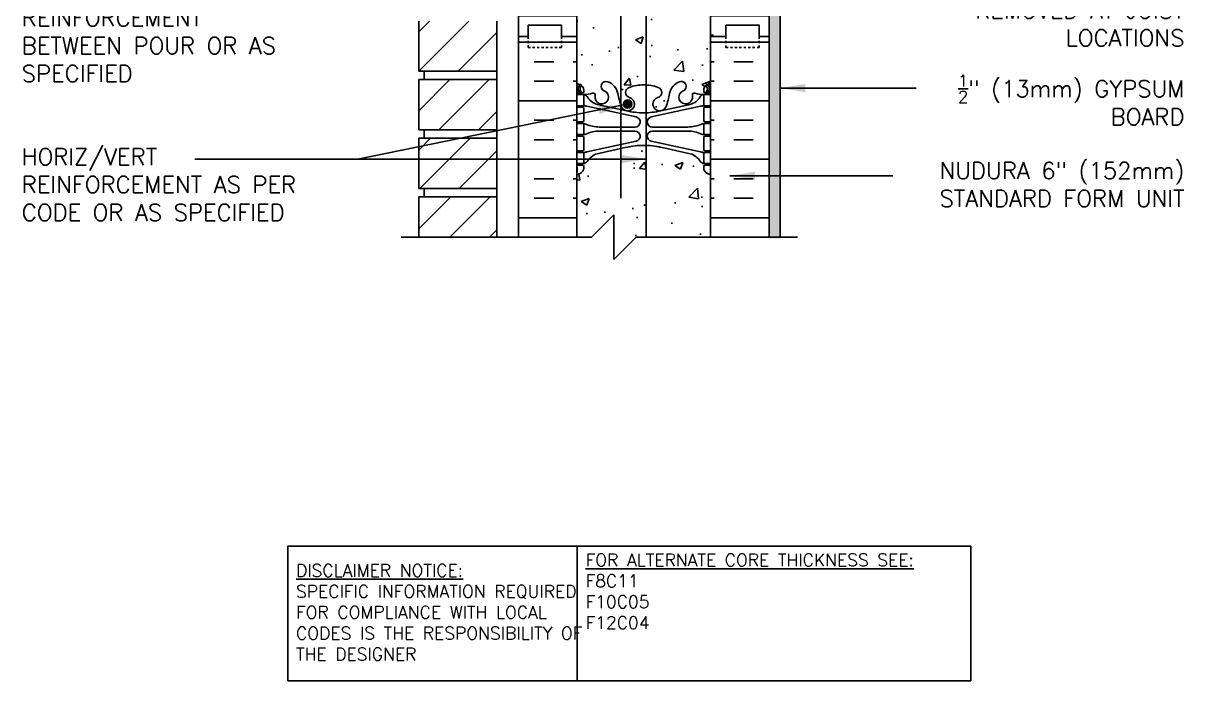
# Model space of a CAD drawing. Header units: inches. Extents: x 85 to 175, y 207.7 to 280.6.
# Drawn here: x 85.1 to 137.1, y 207.7 to 237.2 of the extents above; entities that cross this region are included whole.
import ezdxf

# ---------------------------------------------------------------- set-up
doc = ezdxf.new("R2010")
doc.units = ezdxf.units.IN
doc.header["$LTSCALE"] = 0.5
doc.header["$MEASUREMENT"] = 0
doc.linetypes.add('DASHED2', pattern=[0.375, 0.25, -0.125])
for name, color, linetype in [('HATCH', 12, 'Continuous'), ('line25', 2, 'Continuous'), ('LINE3', 3, 'Continuous'), ('LINE50', 5, 'Continuous'), ('LINE9', 9, 'Continuous'), ('TEXT', 4, 'Continuous'), ('Web_Edge', 9, 'Continuous')]:
    doc.layers.add(name, color=color, linetype=linetype)
doc.styles.add('DIM', font='romans.shx', dxfattribs={"width": 0.7})
doc.styles.add('ROMANS', font='romans.shx', dxfattribs={"height": 1.125})
doc.styles.get("Standard").update_dxf_attribs({"font": 'romans.shx', "height": 1.125})
doc.dimstyles.new('ext_12', dxfattribs={"dimscale": 12, "dimtxt": 0.09375, "dimasz": 0.09375, "dimexe": 0.09375, "dimexo": 0.0625, "dimgap": 0.0625, "dimtad": 1, "dimdec": 1, "dimzin": 3, "dimdsep": 46, "dimlunit": 4, "dimtxsty": 'DIM', "dimcen": 0.09, "dimdle": 0.09375, "dimclrt": 4, "dimadec": 0, "dimazin": 0, "dimtfac": 1, "dimtdec": 1, "dimtmove": 2, "dimatfit": 3, "dimfxl": 1, "dimfrac": 2, "dimtolj": 1, "dimtzin": 0, "dimarcsym": 0})

msp = doc.modelspace()

# ---------------------------------------------------------------- hatches: boundary and pattern name
at = {"layer": 'HATCH'}
h = msp.add_hatch(dxfattribs=at)
h.set_pattern_fill('ANSI31', color=256, scale=10, style=0)
h.set_pattern_definition([(45, (104.1332, 266.4127), (-0.883883, 0.883883), [])])
h.paths.add_polyline_path([(106.296, 266.78), (102.796, 266.78), (102.796, 266.085), (106.296, 266.085)])
h.paths.add_polyline_path([(106.296, 269.405), (102.796, 269.405), (102.796, 267.155), (106.296, 267.155)])
h.paths.add_polyline_path([(106.296, 272.03), (102.796, 272.03), (102.796, 269.78), (106.296, 269.78)])
h.paths.add_polyline_path([(106.296, 274.655), (102.796, 274.655), (102.796, 272.405), (106.296, 272.405)])
h.paths.add_polyline_path([(106.296, 277.28), (102.796, 277.28), (102.796, 275.03), (106.296, 275.03)])
h.paths.add_polyline_path([(106.299, 245.148), (102.796, 245.148), (102.796, 242.898), (106.299, 242.898)])
h.paths.add_polyline_path([(106.3, 247.773), (102.796, 247.773), (102.796, 245.523), (106.299, 245.523)])
h.paths.add_polyline_path([(106.3, 250.398), (102.796, 250.398), (102.796, 248.148), (106.3, 248.148)])
h.paths.add_polyline_path([(106.301, 253.023), (102.796, 253.023), (102.796, 250.773), (106.3, 250.773)])
h.paths.add_polyline_path([(106.3, 255.648), (102.796, 255.648), (102.796, 253.398), (106.301, 253.398)])
h.paths.add_polyline_path([(106.299, 258.273), (102.796, 258.273), (102.796, 256.023), (106.3, 256.023)])
h.paths.add_polyline_path([(106.298, 260.898), (102.796, 260.898), (102.796, 258.648), (106.299, 258.648)])
h.paths.add_polyline_path([(106.297, 263.585), (102.796, 263.585), (102.796, 261.273), (106.298, 261.273)])
h.paths.add_polyline_path([(106.296, 229.398), (102.796, 229.398), (102.796, 227.588), (106.296, 227.588)])
h.paths.add_polyline_path([(106.297, 232.023), (102.796, 232.023), (102.796, 229.773), (106.296, 229.773)])
h.paths.add_polyline_path([(106.297, 234.648), (102.796, 234.648), (102.796, 232.398), (106.297, 232.398)])
h.paths.add_polyline_path([(106.298, 237.273), (104.258, 237.273), (102.796, 237.273), (102.796, 235.023), (106.297, 235.023)])
h.paths.add_polyline_path([(106.298, 239.898), (102.796, 239.898), (102.796, 237.648), (106.298, 237.648)])
h.paths.add_polyline_path([(106.299, 242.523), (102.796, 242.523), (102.796, 240.273), (106.298, 240.273)])
h = msp.add_hatch(dxfattribs=at)
h.set_pattern_fill('AR-CONC', color=256, scale=0.5)
h.set_pattern_definition([(50, (0, 0), (3.5863, -0.31376), [0.375, -4.125]), (355, (0, 0), (-0.693757, 3.76096), [0.3, -3.3]), (100.4514, (0.299, -0.026), (2.892544, 3.4472), [0.3187, -3.50571]), (46.1842, (0, 1), (5.336207, -0.827596), [0.5625, -6.1875]), (96.6356, (0.4447, 0.931), (4.67331, 4.87059), [0.47805, -5.25857]), (351.1842, (0, 1), (4.67331, 4.87059), [0.45, -4.95]), (21, (0.5, 0.75), (2.984535, -2.013094), [0.375, -4.125]), (326, (0.5, 0.75), (1.216577, 3.62575), [0.3, -3.3]), (71.4514, (0.7487, 0.5822), (4.20111, 1.612656), [0.3187, -3.50571]), (37.5, (0, 0), (0.060799, 1.664469), [0, -3.26, 0, -3.35, 0, -3.3125]), (7.5, (0, 0), (1.315348, 1.972059), [0, -1.91, 0, -3.185, 0, -1.2625]), (327.5, (-1.115, 0), (2.669112, -0.1127744), [0, -1.25, 0, -3.9, 0, -5.175]), (317.5, (-1.615, 0), (2.91593, 0.500525), [0, -1.625, 0, -2.59, 0, -3.675])])
h.paths.add_polyline_path([(115.894, 230.366, 0.082415), (115.75, 230.445, -0.317837), (115.584, 230.681), (115.584, 230.748, -0.414214), (115.646, 230.811), (115.694, 230.811), (115.694, 230.881), (115.589, 230.881, -0.188973), (115.433, 230.976, 0.196323), (114.984, 231.322), (113.662, 231.613, 0.057795), (112.894, 231.702, 0.057795), (112.126, 231.613), (110.804, 231.322, 0.196323), (110.355, 230.976, -0.188973), (110.199, 230.881), (110.094, 230.881), (110.094, 230.811), (110.141, 230.811, -0.414214), (110.204, 230.748), (110.204, 230.681, -0.317837), (110.037, 230.445, 0.082415), (109.894, 230.366), (109.894, 227.588), (110.55, 227.588), (111.55, 228.588), (111.55, 227.588), (111.55, 226.588), (112.55, 227.588), (115.894, 227.588)])
h.paths.add_polyline_path([(115.894, 236.585), (115.894, 238.674, 0.064398), (115.784, 238.74), (115.694, 238.74), (115.694, 238.781, -0.249069), (115.584, 238.989), (115.584, 239.056, -0.414214), (115.646, 239.119), (115.694, 239.119), (115.694, 239.189), (115.589, 239.189, 0.10046), (115.195, 239.131, -0.601435), (115.075, 239.236, 2.182095), (114.665, 239.023, -1), (114.502, 238.615, -0.24438), (114.054, 239.136, 0.053157), (113.888, 239.75, 1.553132), (113.529, 239.325, -0.735593), (113.542, 238.867, -0.082755), (112.894, 238.759, -0.082755), (112.245, 238.867, -0.735593), (112.258, 239.325, 1.553132), (111.9, 239.75, 0.053157), (111.734, 239.136, -0.24438), (111.285, 238.615, -1), (111.122, 239.023, 2.182095), (110.712, 239.236, -0.601435), (110.592, 239.131, 0.10046), (110.199, 239.189), (110.094, 239.189), (110.094, 239.119), (110.141, 239.119, -0.414214), (110.204, 239.056), (110.204, 238.989, -0.249069), (110.094, 238.781), (110.094, 238.74), (110.004, 238.74, 0.064398), (109.894, 238.674), (109.894, 236.585), (109.894, 234.496, 0.064398), (110.004, 234.43), (110.094, 234.43), (110.094, 234.388, -0.249069), (110.204, 234.181), (110.204, 234.113, -0.414214), (110.141, 234.051), (110.094, 234.051), (110.094, 233.981), (110.199, 233.981, 0.10046), (110.592, 234.038, -0.601435), (110.712, 233.933, 2.182095), (111.122, 234.146, -1), (111.285, 234.555, -0.24438), (111.734, 234.034, 0.053157), (111.9, 233.42, 1.553132), (112.258, 233.844, -0.735593), (112.245, 234.302, -0.082755), (112.894, 234.41, -0.082755), (113.542, 234.302, -0.735593), (113.529, 233.844, 1.553132), (113.888, 233.42, 0.053157), (114.054, 234.034, -0.24438), (114.502, 234.555, -1), (114.665, 234.146, 2.182095), (115.075, 233.933, -0.601435), (115.195, 234.038, 0.10046), (115.589, 233.981), (115.694, 233.981), (115.694, 234.051), (115.646, 234.051, -0.414214), (115.584, 234.113), (115.584, 234.181, -0.249069), (115.694, 234.388), (115.694, 234.43), (115.784, 234.43, 0.064398), (115.894, 234.496)])
h.paths.add_polyline_path([(115.75, 242.724, 0.082415), (115.894, 242.803), (115.894, 248.366, 0.082415), (115.75, 248.445, -0.317837), (115.584, 248.681), (115.584, 248.748, -0.414214), (115.646, 248.811), (115.694, 248.811), (115.694, 248.881), (115.589, 248.881, -0.188973), (115.433, 248.976, 0.196323), (114.984, 249.322), (113.662, 249.613, 0.039111), (113.144, 249.692), (113.144, 246.033), (113.422, 246.033), (113.422, 245.806), (113.163, 245.806), (112.894, 245.806), (112.365, 245.806), (112.365, 246.033), (112.644, 246.033), (112.644, 249.692, 0.039111), (112.126, 249.613), (110.804, 249.322, 0.196323), (110.355, 248.976, -0.188973), (110.199, 248.881), (110.094, 248.881), (110.094, 248.811), (110.141, 248.811, -0.414214), (110.204, 248.748), (110.204, 248.681, -0.317837), (110.037, 248.445, 0.082415), (109.894, 248.366), (109.894, 242.803, 0.082415), (110.037, 242.724, -0.317837), (110.204, 242.489), (110.204, 242.421, -0.414214), (110.141, 242.359), (110.094, 242.359), (110.094, 242.289), (110.199, 242.289, -0.188973), (110.355, 242.194, 0.196323), (110.804, 241.848), (112.126, 241.557, 0.057795), (112.894, 241.468, 0.057795), (113.662, 241.557), (114.984, 241.848, 0.196323), (115.433, 242.194, -0.188973), (115.589, 242.289), (115.694, 242.289), (115.694, 242.359), (115.646, 242.359, -0.414214), (115.584, 242.421), (115.584, 242.489, -0.317837)])
h.paths.add_polyline_path([(115.894, 256.674, 0.064398), (115.784, 256.74), (115.694, 256.74), (115.694, 256.781, -0.249069), (115.584, 256.989), (115.584, 257.056, -0.414214), (115.646, 257.119), (115.694, 257.119), (115.694, 257.189), (115.589, 257.189, 0.10046), (115.195, 257.131, -0.601435), (115.075, 257.236, 2.182095), (114.665, 257.023, -1), (114.502, 256.615, -0.24438), (114.054, 257.136, 0.053157), (113.888, 257.75, 1.553132), (113.529, 257.325, -0.735593), (113.542, 256.867, -0.082755), (112.894, 256.759, -0.082755), (112.245, 256.867, -0.735593), (112.258, 257.325, 1.553132), (111.9, 257.75, 0.053157), (111.734, 257.136, -0.24438), (111.285, 256.615, -1), (111.122, 257.023, 2.182095), (110.712, 257.236, -0.601435), (110.592, 257.131, 0.10046), (110.199, 257.189), (110.094, 257.189), (110.094, 257.119), (110.141, 257.119, -0.414214), (110.204, 257.056), (110.204, 256.989, -0.249069), (110.094, 256.781), (110.094, 256.74), (110.004, 256.74, 0.064398), (109.894, 256.674), (109.894, 254.585), (109.894, 252.374, 0.035064), (109.968, 252.336, -0.068878), (110.004, 252.394, -1.01992), (110.074, 252.337, 0.373015), (110.079, 252.128, -1), (110.013, 252.067, -0.121969), (109.955, 252.172, -0.434164), (109.936, 252.151), (109.894, 252.151), (109.894, 251.411), (110.141, 251.411, -0.414214), (110.204, 251.348), (110.204, 250.813, -0.414214), (110.141, 250.751), (110.094, 250.751), (110.094, 250.681), (110.199, 250.681), (110.199, 250.181), (110.094, 250.181), (110.094, 250.111), (110.141, 250.111, -0.414214), (110.204, 250.048), (110.204, 249.513, -0.414214), (110.141, 249.451), (110.094, 249.451), (110.094, 249.381), (110.199, 249.381, 0.036537), (110.343, 249.405), (112.273, 249.825), (110.259, 249.825), (110.259, 250.085), (112.119, 250.085), (112.119, 252.537), (111.088, 252.537, -0.238221), (111.285, 252.555, -0.014555), (111.325, 252.537), (112.119, 252.537), (112.119, 252.585), (115.894, 252.585)])
h.paths.add_polyline_path([(110.004, 252.43), (110.094, 252.43), (110.094, 252.388, 0.063723), (110.037, 252.417, -0.017922)], flags=16)
h.paths.add_polyline_path([(110.199, 251.981), (110.199, 251.481), (109.899, 251.481), (109.899, 251.981)], flags=16)
h.paths.add_polyline_path([(115.894, 263.585), (112.157, 263.585), (111.157, 264.585), (111.157, 262.585), (110.157, 263.585), (109.894, 263.585), (109.894, 260.803, 0.082415), (110.037, 260.724, -0.317837), (110.204, 260.489), (110.204, 260.421, -0.414214), (110.141, 260.359), (110.094, 260.359), (110.094, 260.289), (110.199, 260.289, -0.188973), (110.355, 260.194, 0.196323), (110.804, 259.848), (112.126, 259.557, 0.057795), (112.894, 259.468, 0.057795), (113.662, 259.557), (114.984, 259.848, 0.196323), (115.433, 260.194, -0.188973), (115.589, 260.289), (115.694, 260.289), (115.694, 260.359), (115.646, 260.359, -0.414214), (115.584, 260.421), (115.584, 260.489, -0.317837), (115.75, 260.724, 0.082415), (115.894, 260.803)])
h.paths.add_polyline_path([(115.894, 269.234, 0.082415), (115.75, 269.313, -0.317837), (115.584, 269.549), (115.584, 269.616, -0.414214), (115.646, 269.679), (115.694, 269.679), (115.694, 269.749), (115.589, 269.749, -0.188973), (115.433, 269.844, 0.196323), (114.984, 270.19), (113.662, 270.481, 0.057795), (112.894, 270.57, 0.057795), (112.126, 270.481), (110.804, 270.19, 0.196323), (110.355, 269.844, -0.188973), (110.199, 269.749), (110.094, 269.749), (110.094, 269.679), (110.141, 269.679, -0.414214), (110.204, 269.616), (110.204, 269.549, -0.317837), (110.037, 269.313, 0.082415), (109.894, 269.234), (109.894, 266.085), (110.157, 266.085), (111.157, 265.085), (111.157, 267.085), (112.157, 266.085), (115.894, 266.085)])
h.paths.add_polyline_path([(114.502, 273.423, -1), (114.665, 273.014, 2.182095), (115.075, 272.801, -0.601435), (115.195, 272.906, 0.10046), (115.589, 272.849), (115.694, 272.849), (115.694, 272.919), (115.646, 272.919, -0.414214), (115.584, 272.981), (115.584, 273.049, -0.249069), (115.694, 273.256), (115.694, 273.298), (115.784, 273.298, 0.064398), (115.894, 273.364), (115.894, 274.068, 0.336749), (115.232, 273.963, 0.520567), (114.845, 273.963, 0.520567), (114.345, 273.963, 0.520567), (113.499, 273.963, 0.520567), (113.216, 273.963, 0.520567), (112.322, 273.963, 0.520567), (111.582, 273.963, 0.520567), (110.889, 273.963, 0.520567), (110.669, 273.963, 0.321585), (109.894, 273.988), (109.894, 273.364, 0.064398), (110.004, 273.298), (110.094, 273.298), (110.094, 273.256, -0.249069), (110.204, 273.049), (110.204, 272.981, -0.414214), (110.141, 272.919), (110.094, 272.919), (110.094, 272.849), (110.199, 272.849, 0.10046), (110.592, 272.906, -0.601435), (110.712, 272.801, 2.182095), (111.122, 273.014, -1), (111.285, 273.423, -0.24438), (111.734, 272.902, 0.053157), (111.9, 272.288, 1.553132), (112.258, 272.712, -0.735593), (112.245, 273.17, -0.082755), (112.894, 273.278, -0.082755), (113.542, 273.17, -0.735593), (113.529, 272.712, 1.553132), (113.888, 272.288, 0.053157), (114.054, 272.902, -0.24438)])
h = msp.add_hatch(dxfattribs=at)
h.set_pattern_fill('INSUL', color=256, scale=7, style=0)
h.set_pattern_definition([(0, (116.9014, 253.266), (0, 2.625), []), (0, (116.9014, 254.141), (0, 2.625), [0.875, -0.875]), (0, (116.9014, 255.016), (0, 2.625), [0.875, -0.875])])
h.paths.add_polyline_path([(118.519, 254.585), (118.081, 254.585), (118.081, 254.085), (116.581, 254.085), (116.581, 254.585), (115.894, 254.585), (115.894, 252.585), (118.519, 252.585)])
h.paths.add_polyline_path([(118.519, 250.835), (115.894, 250.835), (115.894, 248.674, -0.268005), (115.884, 248.691), (115.884, 248.505), (115.884, 248.505, 0.267556), (115.894, 248.488), (115.894, 242.647, -0.268005), (115.884, 242.665), (115.884, 242.479), (115.884, 242.479, 0.267096), (115.894, 242.461), (115.894, 236.585), (116.581, 236.585), (116.581, 237.085), (118.081, 237.085), (118.081, 236.585), (118.519, 236.585)])
h.paths.add_polyline_path([(107.269, 236.585), (107.706, 236.585), (107.706, 237.085), (109.206, 237.085), (109.206, 236.585), (109.894, 236.585), (109.894, 254.585), (109.206, 254.585), (109.206, 255.085), (107.706, 255.085), (107.706, 254.585), (107.269, 254.585)])
h = msp.add_hatch(dxfattribs=at)
h.set_pattern_fill('AR-SAND', color=256, scale=0.25, style=0)
h.set_pattern_definition([(37.5, (-56.48685, -11.86526), (-0.01574834, 0.48170594), [0, -0.38, 0, -0.425, 0, -0.40625]), (7.5, (-56.48685, -11.86526), (0.4424442, 0.7055365), [0, -0.205, 0, -0.3425, 0, -0.13125]), (327.5, (-56.79435, -11.86526), (0.77853547, 0.00141476), [0, -0.125, 0, -0.45, 0, -0.5875]), (317.5, (-56.79435, -11.86526), (0.7515317, 0.2194189), [0, -0.0625, 0, -0.295, 0, -0.3375])])
h.paths.add_polyline_path([(119.019, 249.825), (118.519, 249.825), (118.519, 236.526), (118.519, 227.526), (119.019, 227.526)])
h = msp.add_hatch(dxfattribs=at)
h.set_pattern_fill('INSUL', color=256, scale=7, style=0)
h.set_pattern_definition([(0, (-2816.268, -178.4247), (0, 2.625), []), (0, (-2816.268, -177.5497), (0, 2.625), [0.875, -0.875]), (0, (-2816.268, -176.6747), (0, 2.625), [0.875, -0.875])])
h.paths.add_polyline_path([(107.269, 227.588), (109.894, 227.588), (109.894, 236.585), (109.206, 236.585), (109.206, 237.085), (107.706, 237.085), (107.706, 236.585), (107.269, 236.585)])
h = msp.add_hatch(dxfattribs=at)
h.set_pattern_fill('INSUL', color=256, scale=7, style=0)
h.set_pattern_definition([(180, (3042.0552, -178.4247), (0, 2.625), []), (180, (3042.0552, -177.5497), (0, 2.625), [0.875, -0.875]), (180, (3042.0552, -176.6747), (0, 2.625), [0.875, -0.875])])
h.paths.add_polyline_path([(115.894, 227.588), (118.519, 227.588), (118.519, 236.585), (118.081, 236.585), (118.081, 237.085), (116.581, 237.085), (116.581, 236.585), (115.894, 236.585)])
at = {"layer": 'LINE3'}
h = msp.add_hatch(color=256, dxfattribs=at)
h.paths.add_polyline_path([(112.36, 233.585, 0.831395), (111.991, 233.585)])
h.paths.add_polyline_path([(112.363, 233.551, 0.045935), (112.36, 233.585), (111.991, 233.585, 0.045935), (111.988, 233.551, 1)])

# ---------------------------------------------------------------- linework, layer by layer
at = {"layer": 'line25'}
for p, q in [((109.894, 254.585), (109.894, 236.585)), ((115.894, 252.585), (115.894, 236.585)), ((102.796, 235.023), (102.796, 237.273)), ((106.298, 237.273), (106.296, 227.588)), ((109.894, 236.585), (109.894, 227.588)), ((115.894, 236.585), (115.894, 227.588)), ((102.796, 235.023), (106.297, 235.023)), ((103.046, 234.648), (103.046, 235.023)), ((103.046, 234.648), (103.046, 235.023)), ((102.796, 232.398), (102.796, 234.648)), ((102.796, 234.648), (106.297, 234.648)), ((102.796, 232.398), (106.297, 232.398)), ((103.046, 232.023), (103.046, 232.398)), ((103.046, 232.023), (103.046, 232.398)), ((102.796, 229.773), (102.796, 232.023)), ((102.796, 232.023), (106.297, 232.023)), ((102.796, 229.773), (106.296, 229.773)), ((103.046, 229.398), (103.046, 229.773)), ((103.046, 229.398), (103.046, 229.773)), ((102.796, 227.588), (102.796, 229.398)), ((102.796, 229.398), (106.296, 229.398))]:
    msp.add_line(p, q, dxfattribs=at)
at = {"layer": 'LINE3'}
for p, q in [((111.871, 249.825), (111.871, 229.338)), ((113.01, 245.806), (113.01, 227.588))]:
    msp.add_line(p, q, dxfattribs=at)
msp.add_circle((112.175, 233.551), 0.188, dxfattribs=at)
at = {"layer": 'LINE50'}
for p, q in [((107.269, 236.585), (107.269, 254.585)), ((118.519, 236.526), (118.519, 252.585)), ((107.269, 227.588), (107.269, 236.585)), ((118.519, 227.588), (118.519, 236.585))]:
    msp.add_line(p, q, dxfattribs=at)
at = {"layer": 'LINE50', "color": 9}
msp.add_line((119.019, 227.588), (119.019, 252.585), dxfattribs=at)
at = {"layer": 'LINE50'}
for points in [[(109.894, 236.585), (109.206, 236.585), (109.206, 237.085), (107.706, 237.085), (107.706, 236.585), (107.269, 236.585)], [(107.269, 236.585), (107.706, 236.585), (107.706, 237.085), (109.206, 237.085), (109.206, 236.585), (109.894, 236.585)], [(115.894, 236.585), (116.581, 236.585), (116.581, 237.085), (118.081, 237.085), (118.081, 236.585), (118.519, 236.585)], [(118.519, 236.585), (118.081, 236.585), (118.081, 237.085), (116.581, 237.085), (116.581, 236.585), (115.894, 236.585)]]:
    msp.add_lwpolyline(points, dxfattribs=at)
at = {"layer": 'LINE9'}
for p, q in [((111.55, 228.588), (110.55, 227.588)), ((111.55, 227.588), (111.55, 228.588)), ((102.011, 227.588), (110.55, 227.588)), ((111.55, 227.588), (111.55, 226.588)), ((111.55, 226.588), (112.55, 227.588)), ((112.55, 227.588), (119.796, 227.588))]:
    msp.add_line(p, q, dxfattribs=at)
at = {"layer": 'LINE9', "linetype": 'DASHED2', "ltscale": 0.15}
for points in [[(109.206, 236.585), (109.206, 236.585), (109.206, 236.085), (107.706, 236.085), (107.706, 236.585), (107.706, 236.585)], [(109.206, 236.585), (109.206, 236.585), (109.206, 236.085), (107.706, 236.085), (107.706, 236.585), (107.706, 236.585)], [(116.581, 236.585), (116.581, 236.585), (116.581, 236.085), (118.081, 236.085), (118.081, 236.585), (118.081, 236.585)], [(116.581, 236.585), (116.581, 236.585), (116.581, 236.085), (118.081, 236.085), (118.081, 236.585), (118.081, 236.585)]]:
    msp.add_lwpolyline(points, dxfattribs=at)
at = {"layer": 'TEXT'}
msp.add_lwpolyline([(96.926, 213.725), (109.909, 213.725), (109.909, 207.686), (96.926, 207.686)], close=True, dxfattribs=at)
msp.add_lwpolyline([(109.909, 213.725), (127.57, 213.725), (127.57, 207.686), (109.909, 207.686)], dxfattribs=at)
at = {"layer": 'Web_Edge'}
for p, q in [((110.004, 234.43), (110.094, 234.43)), ((110.094, 234.43), (110.094, 234.388)), ((115.784, 234.43), (115.694, 234.43)), ((115.694, 234.43), (115.694, 234.388)), ((109.894, 234.151), (109.936, 234.151)), ((109.894, 234.051), (110.141, 234.051)), ((110.004, 234.051), (110.004, 233.981)), ((110.094, 234.051), (110.094, 233.981)), ((110.204, 234.181), (110.204, 234.113)), ((115.584, 234.181), (115.584, 234.113)), ((115.894, 234.051), (115.646, 234.051)), ((115.694, 234.051), (115.694, 233.981)), ((115.784, 234.051), (115.784, 233.981)), ((115.894, 234.151), (115.852, 234.151)), ((109.894, 233.411), (110.141, 233.411)), ((110.004, 233.481), (110.004, 233.411)), ((110.094, 233.481), (110.094, 233.411)), ((110.204, 233.348), (110.204, 232.813)), ((110.343, 233.457), (112.554, 232.976)), ((110.804, 233.54), (112.126, 233.249)), ((115.445, 233.457), (113.233, 232.976)), ((114.984, 233.54), (113.662, 233.249)), ((115.584, 233.348), (115.584, 232.813)), ((115.894, 233.411), (115.646, 233.411)), ((115.694, 233.481), (115.694, 233.411)), ((115.784, 233.481), (115.784, 233.411)), ((109.894, 232.751), (110.141, 232.751)), ((110.004, 232.751), (110.004, 232.681)), ((110.094, 232.751), (110.094, 232.681)), ((110.908, 232.521), (112.505, 232.521)), ((110.908, 232.341), (112.505, 232.341)), ((114.879, 232.521), (113.283, 232.521)), ((114.879, 232.341), (113.283, 232.341)), ((115.894, 232.751), (115.646, 232.751)), ((115.694, 232.751), (115.694, 232.681)), ((115.784, 232.751), (115.784, 232.681)), ((109.894, 232.111), (110.141, 232.111)), ((110.004, 232.181), (110.004, 232.111)), ((110.094, 232.181), (110.094, 232.111)), ((110.204, 232.048), (110.204, 231.513)), ((110.343, 231.405), (112.554, 231.886)), ((115.445, 231.405), (113.233, 231.886)), ((115.584, 232.048), (115.584, 231.513)), ((115.894, 232.111), (115.646, 232.111)), ((115.694, 232.181), (115.694, 232.111)), ((115.784, 232.181), (115.784, 232.111)), ((109.894, 231.451), (110.141, 231.451)), ((110.004, 231.451), (110.004, 231.381)), ((110.094, 231.451), (110.094, 231.381)), ((110.804, 231.322), (112.126, 231.613)), ((114.984, 231.322), (113.662, 231.613)), ((115.894, 231.451), (115.646, 231.451)), ((115.694, 231.451), (115.694, 231.381)), ((115.784, 231.451), (115.784, 231.381)), ((109.894, 230.811), (110.141, 230.811)), ((110.004, 230.881), (110.004, 230.811)), ((110.094, 230.881), (110.094, 230.811)), ((110.204, 230.681), (110.204, 230.748)), ((115.584, 230.681), (115.584, 230.748)), ((115.894, 230.811), (115.646, 230.811)), ((115.694, 230.881), (115.694, 230.811)), ((115.784, 230.881), (115.784, 230.811)), ((109.904, 230.691), (109.904, 230.505)), ((115.884, 230.691), (115.884, 230.505))]:
    msp.add_line(p, q, dxfattribs=at)
for points in [[(109.899, 233.481), (110.199, 233.481), (110.199, 233.981), (109.899, 233.981)], [(115.889, 233.481), (115.589, 233.481), (115.589, 233.981), (115.889, 233.981)], [(109.899, 232.181), (110.199, 232.181), (110.199, 232.681), (109.899, 232.681)], [(115.889, 232.181), (115.589, 232.181), (115.589, 232.681), (115.889, 232.681)], [(109.899, 230.881), (110.199, 230.881), (110.199, 231.381), (109.899, 231.381)], [(115.889, 230.881), (115.589, 230.881), (115.589, 231.381), (115.889, 231.381)]]:
    msp.add_lwpolyline(points, close=True, dxfattribs=at)
for centre, radius, start, end in [((110.204, 234.888), 0.5, 231.6833, 250.5288), ((110.204, 234.888), 0.6, 238.8907, 245.0748), ((110.197, 234.236), 0.25, 140.1145, 222.4609), ((109.942, 234.326), 0.02, 340.7916, 65.0748), ((110.04, 234.366), 0.045, 319.1879, 141.448), ((109.954, 234.181), 0.25, 0, 70.5288), ((110.197, 234.236), 0.16, 140.0001, 222.4609), ((111.204, 234.35), 0.22, 68.1963, 248.1963), ((111.009, 233.863), 0.745, 13.2652, 68.1963), ((112.894, 232.41), 2, 90, 108.923), ((112.894, 232.41), 2, 71.077, 90), ((114.779, 233.863), 0.745, 111.8037, 166.7348), ((114.584, 234.35), 0.22, 291.8037, 111.8037), ((115.834, 234.181), 0.25, 109.4712, 180), ((115.748, 234.366), 0.045, 38.552, 220.8121), ((115.59, 234.236), 0.16, 317.5391, 39.9999), ((115.584, 234.888), 0.5, 289.4712, 308.3167), ((115.59, 234.236), 0.25, 317.5391, 39.8855), ((115.845, 234.326), 0.02, 114.9252, 199.2084), ((115.584, 234.888), 0.6, 294.9252, 301.1093), ((109.936, 234.171), 0.02, 270, 14.1541), ((110.046, 234.097), 0.045, 222.4609, 42.4609), ((110.141, 234.113), 0.0625, 270, 0), ((110.255, 234.979), 1, 266.7879, 289.9067), ((110.156, 233.735), 0.25, 37.2777, 80.0823), ((111.003, 234.263), 0.75, 210.155, 254.5838), ((110.624, 233.954), 0.09, 346.6795, 108.8651), ((111.009, 233.863), 0.305, 166.6795, 68.1963), ((114.697, 234.505), 3, 189.0273, 201.1984), ((112.175, 233.551), 0.305, 205.3782, 74.2747), ((112.323, 234.075), 0.24, 108.923, 254.2747), ((113.612, 233.551), 0.305, 105.7253, 334.6218), ((113.464, 234.075), 0.24, 285.7253, 71.077), ((111.091, 234.505), 3, 338.8016, 350.9727), ((114.779, 233.863), 0.305, 111.8037, 13.3205), ((114.784, 234.263), 0.75, 285.4162, 329.845), ((115.163, 233.954), 0.09, 71.1349, 193.3205), ((115.533, 234.979), 1, 250.0933, 273.2121), ((115.632, 233.735), 0.25, 99.9177, 142.7223), ((115.646, 234.113), 0.0625, 180, 270), ((115.741, 234.097), 0.045, 137.5391, 317.5391), ((115.852, 234.171), 0.02, 165.8459, 270), ((110.141, 233.348), 0.0625, 0, 90), ((110.108, 232.485), 1, 76.4291, 84.7991), ((115.679, 232.485), 1, 95.2009, 103.5709), ((115.646, 233.348), 0.0625, 90, 180), ((110.141, 232.813), 0.0625, 270, 0), ((112.894, 236.516), 3.356, 256.7692, 270), ((112.505, 232.751), 0.23, 270, 77.6055), ((112.894, 236.516), 3.356, 270, 283.2308), ((113.283, 232.751), 0.23, 102.3945, 270), ((115.646, 232.813), 0.0625, 180, 270), ((110.195, 232.462), 0.219, 60.4937, 88.92), ((110.939, 234.121), 1.6, 246.5673, 268.9203), ((110.939, 230.741), 1.6, 91.0797, 113.4327), ((110.939, 230.741), 1.6, 91.0797, 113.4327), ((112.505, 232.111), 0.23, 282.3945, 90), ((113.283, 232.111), 0.23, 90, 257.6055), ((114.849, 234.121), 1.6, 271.0797, 293.4327), ((114.849, 230.741), 1.6, 66.5673, 88.9203), ((114.849, 230.741), 1.6, 66.5673, 88.9203), ((115.593, 232.462), 0.219, 91.08, 119.5063), ((110.141, 232.048), 0.0625, 0, 90), ((110.195, 232.4), 0.219, 271.08, 299.5063), ((110.195, 232.4), 0.219, 271.08, 299.5063), ((115.593, 232.4), 0.219, 240.4937, 268.92), ((115.593, 232.4), 0.219, 240.4937, 268.92), ((115.646, 232.048), 0.0625, 90, 180), ((110.141, 231.513), 0.0625, 270, 0), ((110.108, 232.377), 1, 275.2009, 283.5709), ((111.003, 230.599), 0.75, 105.4162, 149.845), ((112.894, 228.345), 3.356, 90, 103.2308), ((112.894, 228.345), 3.356, 76.7692, 90), ((114.784, 230.599), 0.75, 30.155, 74.5838), ((115.679, 232.377), 1, 256.4291, 264.7991), ((115.646, 231.513), 0.0625, 180, 270), ((109.884, 230.691), 0.02, 0, 60.012), ((110.141, 230.748), 0.0625, 360, 90), ((110.156, 231.127), 0.25, 279.9177, 322.7223), ((115.632, 231.127), 0.25, 217.2777, 260.0823), ((115.646, 230.748), 0.0625, 90, 180), ((115.904, 230.691), 0.02, 119.988, 180), ((109.884, 230.505), 0.02, 301.073, 0), ((110.204, 229.974), 0.6, 121.073, 121.1093), ((110.204, 229.974), 0.5, 109.4712, 128.3167), ((109.954, 230.681), 0.25, 289.4712, 360), ((115.834, 230.681), 0.25, 180, 250.5288), ((115.584, 229.974), 0.5, 51.6833, 70.5288), ((115.904, 230.505), 0.02, 180, 238.927), ((115.584, 229.974), 0.6, 58.8907, 58.927)]:
    msp.add_arc(centre, radius, start, end, dxfattribs=at)

# ---------------------------------------------------------------- texts
at = {"layer": 'TEXT', "char_height": 0.75, "style": 'ROMANS'}
for s, insert, width, attachment_point in [('\\A1;{\\C4;WET SET DOWELS TO MATCH VERTICAL REINFORCEMENT BETWEEN POUR OR AS SPECIFIED}', (84.987, 240.297), 12.44051, 1), ('\\A1;INTERIOR INSULATION REMOVED AT JOIST LOCATIONS', (137.159, 237.769), 12.22718, 6), ('\\A1;{\\H0.7x;\\S1/2;}" (13mm) GYPSUM \\PBOARD', (137.159, 234.87), 17.21743, 3), ('HORIZ/VERT REINFORCEMENT AS PER CODE OR AS SPECIFIED', (84.987, 231.566), 14.65126, 1), ('NUDURA 6" (152mm) STANDARD FORM UNIT', (137.159, 230.943), 17.21743, 3)]:
    msp.add_mtext(s, dxfattribs=dict(at, insert=insert, width=width, attachment_point=attachment_point))
at = {"layer": 'TEXT', "char_height": 0.5625, "attachment_point": 4}
for s, insert, width in [('{\\LFOR ALTERNATE CORE THICKNESS SEE:\\P}F8C11\\PF10C05\\PF12C04', (110.284, 211.698), 23.33295), ('{\\LDISCLAIMER NOTICE:}\\PSPECIFIC INFORMATION REQUIRED FOR COMPLIANCE WITH LOCAL CODES IS THE RESPONSIBILITY OF THE DESIGNER', (97.292, 210.758), 14.00235)]:
    msp.add_mtext(s, dxfattribs=dict(at, insert=insert, width=width))

# ---------------------------------------------------------------- leaders
at = {"layer": 'TEXT'}
for points in [[(119.019, 234.269), (125.118, 234.269)], [(111.991, 233.513), (100.064, 231.087), (92.75, 231.087)], [(113.01, 231.087), (100.064, 231.087)], [(116.755, 230.337), (124.069, 230.337)]]:
    msp.add_leader(points, dimstyle='ext_12', override={"dimgap": 0.0625, "dimtad": 0}, dxfattribs=at)

doc.saveas('drawing.dxf')
